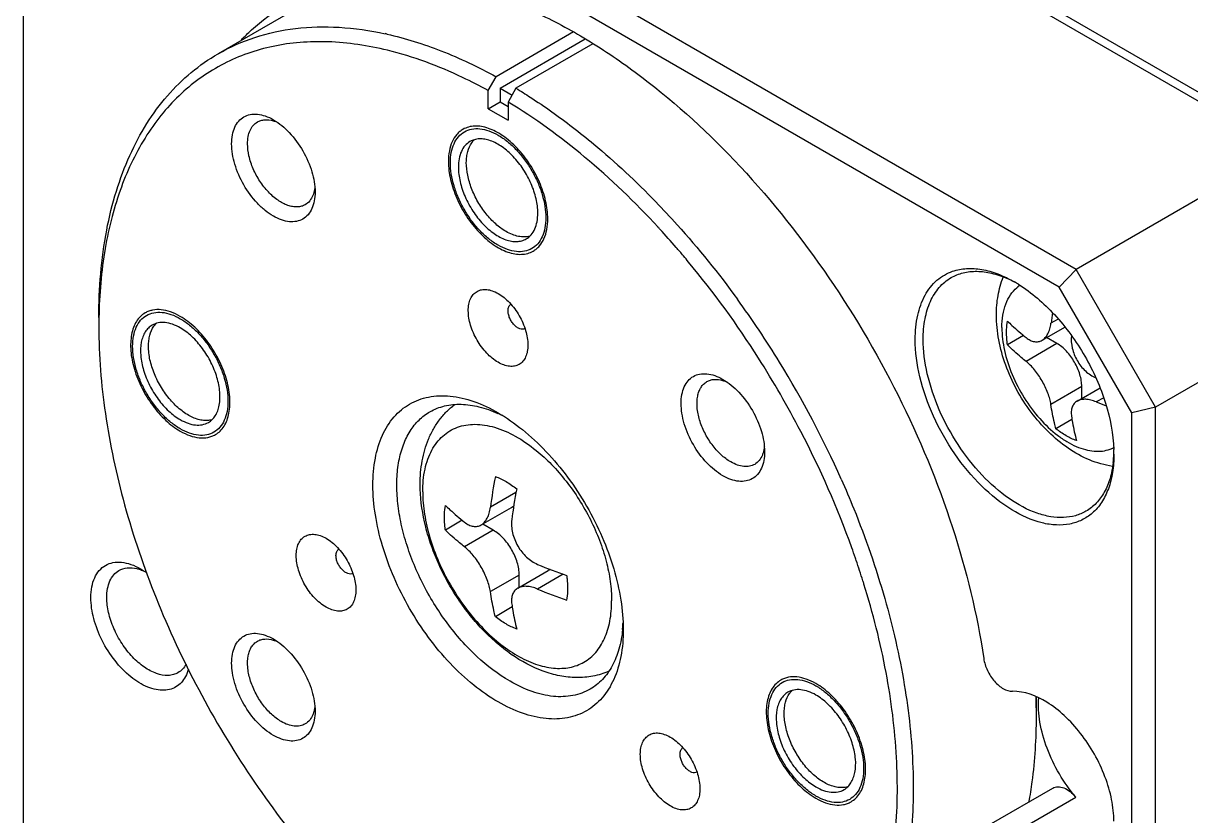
# Model space of a CAD drawing. Header units: millimetres. Extents: x 5 to 292, y 5 to 205.
# Drawn here: x 245.67 to 259.52, y 162.73 to 172.13 of the extents above; entities that cross this region are included whole.
import ezdxf

# ---------------------------------------------------------------- set-up
doc = ezdxf.new("R2010")
doc.units = ezdxf.units.MM
doc.header["$LTSCALE"] = 16.335
doc.layers.get('0').update_dxf_attribs({"linetype": 'CONTINUOUS'})
for name, color, linetype in [('02___PRT_ALL_AXES', 7, 'CONTINUOUS'), ('3_ALL_AXES', 7, 'CONTINUOUS'), ('7_ALL_FEATURES', 7, 'CONTINUOUS')]:
    doc.layers.add(name, color=color, linetype=linetype)

msp = doc.modelspace()

# ---------------------------------------------------------------- linework, layer by layer
at = {"color": 7, "linetype": 'Continuous'}
for p, q in [((260.611, 170.625), (249.062, 177.293)), ((260.705, 170.679), (249.156, 177.347)), ((258.16, 169.209), (246.61, 175.877)), ((257.96, 168.998), (246.527, 175.599)), ((245.667, 175.333), (245.667, 152.103)), ((249.396, 172.585), (247.978, 171.766)), ((252.197, 172.025), (251.277, 171.494)), ((251.324, 171.359), (252.333, 171.942)), ((252.426, 171.885), (251.513, 171.358)), ((251.183, 171.331), (251.277, 171.494)), ((251.324, 171.359), (251.324, 171.196)), ((251.324, 171.359), (251.466, 171.277)), ((251.513, 171.358), (251.419, 171.194)), ((251.183, 171.115), (251.183, 171.331)), ((251.183, 171.115), (251.324, 171.196)), ((251.324, 171.196), (251.419, 171.142)), ((251.183, 171.115), (251.419, 170.978)), ((251.419, 171.194), (251.419, 170.978)), ((260.611, 170.625), (258.16, 169.209)), ((258.16, 169.209), (257.96, 168.998)), ((259.102, 167.576), (258.16, 169.209)), ((258.82, 167.509), (257.96, 168.998)), ((261.554, 168.992), (259.102, 167.576)), ((259.102, 167.576), (258.82, 167.509)), ((258.82, 144.51), (258.82, 167.509)), ((259.102, 144.442), (259.102, 167.576)), ((257.128, 162.623), (257.882, 163.058)), ((257.403, 162.513), (258.157, 162.949))]:
    msp.add_line(p, q, dxfattribs=at)
for centre, radius, start, end in [((249.125, 168.176), 3.919, 77.3543, 77.6918), ((245.772, 162.847), 10.112, 42.5291, 42.747), ((245.62, 162.71), 10.317, 40.9405, 42.5229), ((245.464, 162.574), 10.524, 40.2271, 40.9418), ((245.375, 162.498), 10.641, 39.7081, 40.2275), ((244.877, 162.104), 11.276, 32.4729, 39.6331), ((256.814, 167.9), 1.312, 62.1029, 66.3645), ((256.633, 167.682), 1.591, 58.9783, 59.9967), ((256.608, 167.64), 1.64, 58.1008, 58.979), ((244.725, 162.007), 11.642, 31.6046, 36.0345), ((252.771, 168.529), 6.208, 178.9922, 180.0046), ((244.612, 161.932), 11.591, 27.5167, 32.4885), ((244.608, 161.93), 11.782, 23.9939, 31.6228), ((250.665, 166.103), 1.535, 64.8086, 65.6682), ((250.639, 166.048), 1.595, 62.6901, 64.8049), ((245.065, 162.152), 11.088, 19.8024, 27.5915), ((256.97, 167.017), 1.637, 1.0209, 1.9031), ((257.022, 167.018), 1.586, 0.003, 1.0217), ((257.263, 167.068), 1.344, 353.6755, 357.8308), ((245.603, 162.352), 10.514, 19.0577, 19.769), ((245.687, 162.381), 10.425, 18.9023, 19.057), ((245.845, 162.434), 10.258, 17.4754, 18.9068), ((245.975, 162.476), 10.122, 17.2492, 17.4739), ((251.178, 165.094), 1.607, 355.2075, 357.3133), ((251.258, 165.088), 1.527, 354.3295, 355.1916), ((250.967, 163.899), 6.721, 0.948, 2.0713), ((251.24, 164.011), 6.449, 0.0043, 1.1539), ((251.166, 163.902), 6.523, 0.0004, 0.9498)]:
    msp.add_arc(centre, radius, start, end, dxfattribs=at)
for points, knots in [([(249.441, 172.601), (249.612, 172.64), (249.974, 172.683), (250.536, 172.646), (251.123, 172.511), (251.726, 172.281), (252.336, 171.959), (253.166, 171.402), (254.159, 170.506), (255.206, 169.21), (256.078, 167.743), (256.722, 166.193), (256.985, 165.12), (257.063, 164.593)], [0, 0, 0, 0, 0.043753, 0.090198, 0.139991, 0.193482, 0.250745, 0.311629, 0.442673, 0.582615, 0.726019, 0.867, 1, 1, 1, 1]), ([(248.254, 171.932), (248.293, 171.972), (248.452, 172.127), (248.633, 172.26), (248.777, 172.342)], [0, 0, 0, 0, 0.253212, 1, 1, 1, 1]), ([(247.978, 171.766), (248.117, 171.846), (248.415, 171.978), (248.903, 172.083), (249.426, 172.095), (249.78, 172.043), (249.96, 172.004)], [0, 0, 0, 0, 0.234645, 0.475929, 0.729611, 1, 1, 1, 1]), ([(249.987, 171.808), (249.757, 171.864), (249.41, 171.917), (248.954, 171.907), (248.633, 171.862), (248.329, 171.777), (248.044, 171.655), (247.779, 171.495), (247.537, 171.299), (247.319, 171.068), (247.058, 170.709), (246.856, 170.29), (246.713, 169.831), (246.603, 169.316), (246.569, 168.913), (246.564, 168.639)], [0, 0, 0, 0, 0.128862, 0.18941, 0.247858, 0.304748, 0.360708, 0.416419, 0.472579, 0.529856, 0.588858, 0.713789, 0.780608, 0.850553, 1, 1, 1, 1]), ([(249.982, 171.999), (250.2, 171.95), (250.645, 171.81), (251.066, 171.61), (251.277, 171.494)], [0, 0, 0, 0, 0.480892, 1, 1, 1, 1]), ([(246.563, 168.638), (246.563, 168.984), (246.604, 169.493), (246.76, 170.132), (246.919, 170.557), (247.121, 170.938), (247.366, 171.271), (247.651, 171.551), (247.866, 171.701), (247.978, 171.766)], [0, 0, 0, 0, 0.289272, 0.422537, 0.548497, 0.667894, 0.781869, 0.891953, 1, 1, 1, 1]), ([(251.183, 171.331), (251.083, 171.385), (250.701, 171.581), (250.294, 171.733), (249.987, 171.808)], [0, 0, 0, 0, 0.263637, 1, 1, 1, 1]), ([(251.513, 171.358), (251.57, 171.323), (251.8, 171.179), (252.021, 171.022), (252.184, 170.897)], [0, 0, 0, 0, 0.244002, 1, 1, 1, 1]), ([(253.198, 169.711), (252.926, 170.006), (252.366, 170.544), (251.738, 171.001), (251.419, 171.194)], [0, 0, 0, 0, 0.518052, 1, 1, 1, 1]), ([(248.139, 170.698), (248.139, 170.734), (248.144, 170.801), (248.172, 170.894), (248.218, 170.969), (248.282, 171.023), (248.36, 171.051), (248.448, 171.053), (248.542, 171.031), (248.603, 171.002), (248.634, 170.984)], [0, 0, 0, 0, 0.144871, 0.274535, 0.391106, 0.499997, 0.608882, 0.725473, 0.8551, 1, 1, 1, 1]), ([(248.328, 170.698), (248.328, 170.727), (248.332, 170.782), (248.354, 170.857), (248.391, 170.917), (248.426, 170.947), (248.445, 170.958)], [0, 0, 0, 0, 0.289744, 0.549074, 0.782218, 1, 1, 1, 1]), ([(248.445, 170.958), (248.458, 170.965), (248.486, 170.977), (248.549, 170.988), (248.599, 170.981), (248.631, 170.972)], [0, 0, 0, 0, 0.23202, 0.472181, 1, 1, 1, 1]), ([(248.631, 170.972), (248.635, 170.971), (248.652, 170.966), (248.668, 170.959), (248.68, 170.954)], [0, 0, 0, 0, 0.24351, 1, 1, 1, 1]), ([(248.634, 170.984), (248.704, 170.943), (248.837, 170.832), (248.992, 170.619), (249.099, 170.379), (249.129, 170.208), (249.129, 170.127)], [0, 0, 0, 0, 0.237216, 0.499998, 0.762769, 1, 1, 1, 1]), ([(252.184, 170.897), (252.27, 170.831), (252.616, 170.554), (252.94, 170.25), (253.173, 170.009)], [0, 0, 0, 0, 0.243125, 1, 1, 1, 1]), ([(249.129, 170.127), (249.129, 170.091), (249.124, 170.024), (249.096, 169.931), (249.05, 169.856), (248.986, 169.802), (248.908, 169.774), (248.82, 169.771), (248.726, 169.794), (248.629, 169.84), (248.533, 169.907), (248.408, 170.025), (248.275, 170.206), (248.17, 170.446), (248.139, 170.617), (248.139, 170.698)], [0, 0, 0, 0, 0.06042, 0.114499, 0.163116, 0.20853, 0.253942, 0.302568, 0.35663, 0.417062, 0.483706, 0.555614, 0.708707, 0.861793, 1, 1, 1, 1]), ([(249.012, 169.976), (248.998, 169.968), (248.967, 169.955), (248.916, 169.948), (248.861, 169.952), (248.782, 169.973), (248.681, 170.028), (248.569, 170.128), (248.47, 170.254), (248.392, 170.398), (248.341, 170.548), (248.328, 170.65), (248.328, 170.698)], [0, 0, 0, 0, 0.04286, 0.08749, 0.135323, 0.187289, 0.304553, 0.438224, 0.58257, 0.729728, 0.87131, 1, 1, 1, 1]), ([(249.117, 170.132), (249.116, 170.128), (249.112, 170.112), (249.107, 170.097), (249.103, 170.087)], [0, 0, 0, 0, 0.256722, 1, 1, 1, 1]), ([(249.126, 170.182), (249.126, 170.178), (249.124, 170.161), (249.12, 170.144), (249.117, 170.132)], [0, 0, 0, 0, 0.256543, 1, 1, 1, 1]), ([(249.103, 170.087), (249.094, 170.063), (249.069, 170.02), (249.032, 169.988), (249.012, 169.976)], [0, 0, 0, 0, 0.519413, 1, 1, 1, 1]), ([(253.173, 170.009), (253.259, 169.921), (253.601, 169.553), (253.917, 169.162), (254.14, 168.856)], [0, 0, 0, 0, 0.245643, 1, 1, 1, 1]), ([(256.25, 168.379), (256.25, 168.475), (256.267, 168.656), (256.351, 168.9), (256.495, 169.088), (256.626, 169.164), (256.694, 169.187)], [0, 0, 0, 0, 0.292705, 0.55029, 0.780453, 1, 1, 1, 1]), ([(256.676, 169.112), (256.721, 169.137), (256.82, 169.177), (256.986, 169.193), (257.163, 169.168), (257.28, 169.128), (257.34, 169.102)], [0, 0, 0, 0, 0.224569, 0.46079, 0.717584, 1, 1, 1, 1]), ([(256.694, 169.187), (256.747, 169.205), (256.863, 169.227), (257.047, 169.214), (257.24, 169.158), (257.366, 169.096), (257.429, 169.06)], [0, 0, 0, 0, 0.218744, 0.454908, 0.714556, 1, 1, 1, 1]), ([(256.345, 168.379), (256.345, 168.46), (256.357, 168.615), (256.419, 168.826), (256.525, 168.998), (256.623, 169.081), (256.676, 169.112)], [0, 0, 0, 0, 0.289744, 0.549074, 0.782218, 1, 1, 1, 1]), ([(257.475, 169.032), (257.632, 168.934), (257.93, 168.674), (258.281, 168.191), (258.524, 167.645), (258.6, 167.258), (258.607, 167.072)], [0, 0, 0, 0, 0.238432, 0.499979, 0.761527, 1, 1, 1, 1]), ([(250.947, 168.719), (250.947, 168.745), (250.951, 168.793), (250.97, 168.859), (251.003, 168.913), (251.049, 168.951), (251.105, 168.972), (251.168, 168.973), (251.235, 168.957), (251.279, 168.936), (251.301, 168.924)], [0, 0, 0, 0, 0.14485, 0.274542, 0.391107, 0.5, 0.608888, 0.725479, 0.855101, 1, 1, 1, 1]), ([(251.301, 168.924), (251.351, 168.895), (251.446, 168.815), (251.557, 168.663), (251.633, 168.491), (251.654, 168.369), (251.654, 168.311)], [0, 0, 0, 0, 0.237221, 0.499999, 0.762762, 1, 1, 1, 1]), ([(251.654, 168.311), (251.654, 168.286), (251.65, 168.238), (251.631, 168.171), (251.598, 168.118), (251.552, 168.079), (251.496, 168.059), (251.433, 168.057), (251.366, 168.074), (251.27, 168.119), (251.156, 168.216), (251.045, 168.367), (250.969, 168.539), (250.947, 168.661), (250.947, 168.719)], [0, 0, 0, 0, 0.060433, 0.114542, 0.163173, 0.208604, 0.254034, 0.302676, 0.356755, 0.417208, 0.555458, 0.708603, 0.861739, 1, 1, 1, 1]), ([(251.419, 168.719), (251.419, 168.728), (251.42, 168.744), (251.426, 168.766), (251.437, 168.784), (251.447, 168.792), (251.453, 168.795)], [0, 0, 0, 0, 0.289206, 0.548975, 0.782312, 1, 1, 1, 1]), ([(251.619, 168.507), (251.611, 168.502), (251.59, 168.497), (251.556, 168.504), (251.522, 168.523), (251.489, 168.552), (251.46, 168.589), (251.437, 168.631), (251.423, 168.675), (251.419, 168.705), (251.419, 168.719)], [0, 0, 0, 0, 0.086995, 0.186643, 0.304181, 0.43804, 0.582495, 0.729662, 0.871326, 1, 1, 1, 1]), ([(246.563, 168.529), (246.563, 168.185), (246.621, 167.472), (246.853, 166.393), (247.227, 165.294), (247.731, 164.212), (248.349, 163.181), (249.061, 162.232), (249.845, 161.397), (250.418, 160.918), (250.711, 160.706)], [0, 0, 0, 0, 0.112787, 0.233962, 0.361464, 0.492754, 0.625035, 0.755442, 0.881232, 1, 1, 1, 1]), ([(258.35, 166.318), (258.313, 166.286), (258.229, 166.23), (258.082, 166.182), (257.921, 166.172), (257.681, 166.209), (257.368, 166.354), (257.018, 166.638), (256.705, 167.016), (256.457, 167.455), (256.294, 167.915), (256.25, 168.23), (256.25, 168.379)], [0, 0, 0, 0, 0.043314, 0.087181, 0.133489, 0.183645, 0.297766, 0.430191, 0.575345, 0.724749, 0.869061, 1, 1, 1, 1]), ([(258.276, 166.34), (258.237, 166.318), (258.15, 166.282), (258.006, 166.261), (257.852, 166.272), (257.628, 166.331), (257.342, 166.488), (257.025, 166.768), (256.746, 167.126), (256.526, 167.533), (256.383, 167.955), (256.345, 168.243), (256.345, 168.379)], [0, 0, 0, 0, 0.04286, 0.08749, 0.135323, 0.187289, 0.304553, 0.438224, 0.58257, 0.729728, 0.87131, 1, 1, 1, 1]), ([(253.967, 166.762), (253.897, 166.802), (253.764, 166.914), (253.609, 167.126), (253.518, 167.331), (253.48, 167.499), (253.469, 167.615), (253.478, 167.722), (253.505, 167.815), (253.551, 167.89), (253.615, 167.944), (253.693, 167.972), (253.782, 167.974), (253.876, 167.952), (253.937, 167.923), (253.967, 167.905)], [0, 0, 0, 0, 0.138207, 0.291292, 0.444385, 0.516294, 0.582938, 0.64337, 0.697433, 0.746059, 0.791471, 0.836885, 0.885502, 0.93958, 1, 1, 1, 1]), ([(254.062, 166.925), (254.02, 166.949), (253.938, 167.012), (253.834, 167.13), (253.748, 167.27), (253.688, 167.419), (253.658, 167.566), (253.661, 167.681), (253.682, 167.761), (253.706, 167.81), (253.738, 167.85), (253.764, 167.87), (253.778, 167.878)], [0, 0, 0, 0, 0.128689, 0.270271, 0.417429, 0.561776, 0.695447, 0.812711, 0.864677, 0.91251, 0.95714, 1, 1, 1, 1]), ([(253.778, 167.878), (253.791, 167.886), (253.819, 167.898), (253.882, 167.909), (253.932, 167.902), (253.965, 167.893)], [0, 0, 0, 0, 0.232031, 0.472194, 1, 1, 1, 1]), ([(253.965, 167.893), (253.969, 167.891), (253.985, 167.886), (254.001, 167.88), (254.013, 167.875)], [0, 0, 0, 0, 0.243493, 1, 1, 1, 1]), ([(253.967, 167.905), (254.038, 167.864), (254.171, 167.752), (254.326, 167.54), (254.432, 167.3), (254.462, 167.129), (254.462, 167.048)], [0, 0, 0, 0, 0.237231, 0.500001, 0.762783, 1, 1, 1, 1]), ([(251.301, 164.079), (251.199, 164.138), (250.998, 164.278), (250.722, 164.537), (250.467, 164.842), (250.244, 165.184), (250.06, 165.548), (249.923, 165.921), (249.837, 166.289), (249.806, 166.64), (249.832, 166.96), (249.914, 167.238), (250.031, 167.429), (250.15, 167.546), (250.249, 167.615), (250.358, 167.666), (250.519, 167.711), (250.744, 167.717), (251.025, 167.649), (251.209, 167.562), (251.301, 167.508)], [0, 0, 0, 0, 0.066567, 0.138388, 0.21399, 0.291559, 0.369128, 0.444729, 0.516553, 0.583118, 0.643479, 0.697476, 0.746044, 0.769014, 0.79156, 0.814105, 0.837076, 0.885643, 0.939639, 1, 1, 1, 1]), ([(250.492, 167.521), (250.546, 167.552), (250.667, 167.599), (250.868, 167.618), (251.083, 167.585), (251.225, 167.534), (251.297, 167.501)], [0, 0, 0, 0, 0.223827, 0.459693, 0.716695, 1, 1, 1, 1]), ([(251.442, 164.324), (251.301, 164.405), (251.028, 164.615), (250.679, 165.013), (250.391, 165.481), (250.22, 165.904), (250.135, 166.246), (250.101, 166.49), (250.095, 166.721), (250.118, 166.934), (250.17, 167.125), (250.25, 167.291), (250.356, 167.426), (250.445, 167.494), (250.492, 167.521)], [0, 0, 0, 0, 0.128627, 0.270153, 0.417243, 0.561526, 0.630177, 0.695317, 0.756312, 0.812794, 0.864736, 0.912549, 0.957159, 1, 1, 1, 1]), ([(251.301, 167.508), (251.402, 167.45), (251.603, 167.309), (251.879, 167.05), (252.134, 166.745), (252.357, 166.404), (252.541, 166.04), (252.678, 165.666), (252.764, 165.298), (252.786, 165.054), (252.786, 164.936)], [0, 0, 0, 0, 0.114156, 0.237324, 0.366976, 0.499999, 0.633024, 0.762674, 0.885845, 1, 1, 1, 1]), ([(254.462, 167.048), (254.462, 167.012), (254.457, 166.945), (254.43, 166.852), (254.384, 166.777), (254.32, 166.723), (254.241, 166.695), (254.153, 166.692), (254.059, 166.715), (253.998, 166.744), (253.967, 166.762)], [0, 0, 0, 0, 0.1449, 0.274528, 0.391119, 0.500005, 0.608895, 0.725466, 0.85513, 1, 1, 1, 1]), ([(254.451, 167.052), (254.45, 167.048), (254.446, 167.033), (254.441, 167.018), (254.436, 167.007)], [0, 0, 0, 0, 0.256636, 1, 1, 1, 1]), ([(254.46, 167.103), (254.459, 167.099), (254.457, 167.082), (254.454, 167.065), (254.451, 167.052)], [0, 0, 0, 0, 0.256652, 1, 1, 1, 1]), ([(254.345, 166.897), (254.326, 166.886), (254.283, 166.871), (254.212, 166.869), (254.136, 166.887), (254.087, 166.911), (254.062, 166.925)], [0, 0, 0, 0, 0.217783, 0.450927, 0.710256, 1, 1, 1, 1]), ([(254.436, 167.007), (254.427, 166.984), (254.403, 166.941), (254.365, 166.909), (254.345, 166.897)], [0, 0, 0, 0, 0.519458, 1, 1, 1, 1]), ([(258.599, 166.92), (258.592, 166.856), (258.569, 166.734), (258.502, 166.568), (258.405, 166.433), (258.321, 166.366), (258.276, 166.34)], [0, 0, 0, 0, 0.282582, 0.539311, 0.775462, 1, 1, 1, 1]), ([(258.607, 167.018), (258.607, 166.945), (258.598, 166.806), (258.55, 166.611), (258.469, 166.445), (258.393, 166.355), (258.35, 166.318)], [0, 0, 0, 0, 0.285372, 0.545122, 0.781248, 1, 1, 1, 1]), ([(255.372, 166.721), (255.424, 166.605), (255.62, 166.143), (255.785, 165.667), (255.888, 165.307)], [0, 0, 0, 0, 0.254007, 1, 1, 1, 1]), ([(248.906, 165.815), (248.906, 165.841), (248.91, 165.889), (248.929, 165.955), (248.962, 166.009), (249.008, 166.047), (249.064, 166.068), (249.127, 166.069), (249.194, 166.053), (249.238, 166.032), (249.259, 166.02)], [0, 0, 0, 0, 0.14485, 0.274542, 0.391107, 0.5, 0.608888, 0.725479, 0.855101, 1, 1, 1, 1]), ([(249.259, 166.02), (249.31, 165.991), (249.405, 165.911), (249.516, 165.759), (249.591, 165.587), (249.613, 165.465), (249.613, 165.407)], [0, 0, 0, 0, 0.237221, 0.499999, 0.762762, 1, 1, 1, 1]), ([(249.613, 165.407), (249.613, 165.382), (249.609, 165.334), (249.59, 165.267), (249.557, 165.214), (249.511, 165.175), (249.455, 165.155), (249.392, 165.153), (249.325, 165.17), (249.229, 165.215), (249.114, 165.312), (249.003, 165.463), (248.928, 165.635), (248.906, 165.757), (248.906, 165.815)], [0, 0, 0, 0, 0.060433, 0.114542, 0.163173, 0.208604, 0.254034, 0.302676, 0.356755, 0.417208, 0.555458, 0.708603, 0.861739, 1, 1, 1, 1]), ([(249.377, 165.815), (249.377, 165.824), (249.379, 165.84), (249.385, 165.862), (249.396, 165.88), (249.406, 165.888), (249.411, 165.891)], [0, 0, 0, 0, 0.289206, 0.548975, 0.782312, 1, 1, 1, 1]), ([(249.578, 165.603), (249.57, 165.598), (249.549, 165.593), (249.515, 165.6), (249.481, 165.619), (249.448, 165.648), (249.419, 165.685), (249.396, 165.727), (249.381, 165.771), (249.377, 165.801), (249.377, 165.815)], [0, 0, 0, 0, 0.086995, 0.186643, 0.304181, 0.43804, 0.582495, 0.729662, 0.871326, 1, 1, 1, 1]), ([(246.469, 165.317), (246.469, 165.36), (246.475, 165.44), (246.508, 165.55), (246.563, 165.64), (246.639, 165.704), (246.732, 165.738), (246.837, 165.74), (246.949, 165.713), (247.021, 165.679), (247.058, 165.658)], [0, 0, 0, 0, 0.14485, 0.274542, 0.391107, 0.499999, 0.608888, 0.725479, 0.855101, 1, 1, 1, 1]), ([(246.802, 165.638), (246.832, 165.655), (246.903, 165.677), (246.976, 165.669), (247.013, 165.66)], [0, 0, 0, 0, 0.474157, 1, 1, 1, 1]), ([(247.013, 165.66), (247.019, 165.659), (247.042, 165.653), (247.065, 165.645), (247.082, 165.638)], [0, 0, 0, 0, 0.242469, 1, 1, 1, 1]), ([(247.058, 165.658), (247.064, 165.654), (247.088, 165.64), (247.111, 165.624), (247.128, 165.612)], [0, 0, 0, 0, 0.244746, 1, 1, 1, 1]), ([(246.657, 165.317), (246.657, 165.353), (246.663, 165.42), (246.69, 165.513), (246.736, 165.588), (246.779, 165.624), (246.802, 165.638)], [0, 0, 0, 0, 0.289636, 0.549098, 0.782226, 1, 1, 1, 1]), ([(255.852, 161.648), (255.932, 161.921), (256.038, 162.512), (256.049, 163.449), (255.921, 164.455), (255.749, 165.133), (255.642, 165.477)], [0, 0, 0, 0, 0.219399, 0.460513, 0.721829, 1, 1, 1, 1]), ([(247.602, 164.402), (247.59, 164.375), (247.56, 164.325), (247.498, 164.265), (247.421, 164.227), (247.334, 164.213), (247.239, 164.222), (247.101, 164.265), (246.928, 164.376), (246.745, 164.567), (246.595, 164.802), (246.496, 165.057), (246.469, 165.233), (246.469, 165.317)], [0, 0, 0, 0, 0.048339, 0.0936, 0.138121, 0.184446, 0.234662, 0.290019, 0.41683, 0.561631, 0.714803, 0.864555, 1, 1, 1, 1]), ([(247.502, 164.425), (247.485, 164.415), (247.447, 164.4), (247.36, 164.387), (247.238, 164.411), (247.094, 164.49), (246.955, 164.612), (246.833, 164.769), (246.737, 164.947), (246.674, 165.132), (246.657, 165.257), (246.657, 165.317)], [0, 0, 0, 0, 0.042879, 0.087528, 0.186935, 0.304251, 0.437979, 0.582388, 0.72961, 0.871261, 1, 1, 1, 1]), ([(255.888, 165.307), (255.984, 164.97), (256.137, 164.306), (256.243, 163.325), (256.216, 162.412), (256.104, 161.838), (256.023, 161.573)], [0, 0, 0, 0, 0.278083, 0.539106, 0.780142, 1, 1, 1, 1]), ([(248.634, 163.682), (248.564, 163.723), (248.431, 163.835), (248.276, 164.047), (248.185, 164.252), (248.146, 164.419), (248.136, 164.536), (248.144, 164.643), (248.172, 164.735), (248.218, 164.811), (248.282, 164.864), (248.36, 164.893), (248.448, 164.895), (248.542, 164.872), (248.603, 164.843), (248.634, 164.826)], [0, 0, 0, 0, 0.138207, 0.291292, 0.444385, 0.516294, 0.582938, 0.64337, 0.697433, 0.746059, 0.791471, 0.836885, 0.885502, 0.93958, 1, 1, 1, 1]), ([(248.445, 164.799), (248.458, 164.807), (248.486, 164.819), (248.549, 164.83), (248.599, 164.823), (248.631, 164.813)], [0, 0, 0, 0, 0.232031, 0.472194, 1, 1, 1, 1]), ([(248.634, 164.826), (248.704, 164.785), (248.837, 164.673), (248.992, 164.461), (249.099, 164.221), (249.129, 164.049), (249.129, 163.968)], [0, 0, 0, 0, 0.237231, 0.500001, 0.762783, 1, 1, 1, 1]), ([(252.786, 164.936), (252.786, 164.83), (252.769, 164.628), (252.688, 164.35), (252.57, 164.158), (252.451, 164.041), (252.352, 163.972), (252.243, 163.921), (252.083, 163.876), (251.858, 163.87), (251.576, 163.939), (251.393, 164.026), (251.301, 164.079)], [0, 0, 0, 0, 0.14479, 0.274317, 0.390819, 0.44592, 0.500002, 0.554083, 0.609184, 0.725686, 0.855208, 1, 1, 1, 1]), ([(252.778, 164.937), (252.77, 164.858), (252.743, 164.71), (252.664, 164.507), (252.548, 164.342), (252.446, 164.261), (252.392, 164.23)], [0, 0, 0, 0, 0.283243, 0.540288, 0.776161, 1, 1, 1, 1]), ([(248.728, 163.846), (248.686, 163.87), (248.605, 163.933), (248.501, 164.051), (248.415, 164.191), (248.355, 164.34), (248.325, 164.486), (248.327, 164.602), (248.349, 164.681), (248.373, 164.731), (248.405, 164.771), (248.431, 164.791), (248.445, 164.799)], [0, 0, 0, 0, 0.128689, 0.270271, 0.417429, 0.561776, 0.695447, 0.812711, 0.864677, 0.91251, 0.95714, 1, 1, 1, 1]), ([(248.631, 164.813), (248.635, 164.812), (248.652, 164.807), (248.668, 164.801), (248.68, 164.796)], [0, 0, 0, 0, 0.243493, 1, 1, 1, 1]), ([(257.063, 164.593), (257.07, 164.545), (257.102, 164.448), (257.171, 164.342), (257.24, 164.273), (257.308, 164.225), (257.367, 164.204), (257.403, 164.205)], [0, 0, 0, 0, 0.267816, 0.547037, 0.678969, 0.799931, 1, 1, 1, 1]), ([(247.598, 164.525), (247.586, 164.504), (247.559, 164.466), (247.522, 164.437), (247.502, 164.425)], [0, 0, 0, 0, 0.512642, 1, 1, 1, 1]), ([(247.626, 164.467), (247.624, 164.461), (247.618, 164.439), (247.609, 164.418), (247.602, 164.402)], [0, 0, 0, 0, 0.256692, 1, 1, 1, 1]), ([(252.392, 164.23), (252.361, 164.212), (252.295, 164.181), (252.15, 164.141), (251.946, 164.135), (251.691, 164.197), (251.526, 164.276), (251.442, 164.324)], [0, 0, 0, 0, 0.108162, 0.218364, 0.45137, 0.710415, 1, 1, 1, 1]), ([(258.607, 162.664), (258.607, 162.75), (258.587, 162.93), (258.507, 163.199), (258.382, 163.463), (258.22, 163.708), (258.029, 163.917), (257.775, 164.117), (257.546, 164.208), (257.403, 164.205)], [0, 0, 0, 0, 0.122519, 0.256491, 0.396865, 0.537647, 0.672805, 0.797093, 1, 1, 1, 1]), ([(249.126, 164.024), (249.126, 164.02), (249.124, 164.003), (249.12, 163.986), (249.117, 163.973)], [0, 0, 0, 0, 0.256652, 1, 1, 1, 1]), ([(258.157, 162.949), (258.084, 163.035), (257.953, 163.22), (257.808, 163.521), (257.722, 163.827), (257.708, 164.032), (257.715, 164.127)], [0, 0, 0, 0, 0.263015, 0.52671, 0.776421, 1, 1, 1, 1]), ([(249.129, 163.968), (249.129, 163.933), (249.124, 163.865), (249.096, 163.773), (249.05, 163.697), (248.986, 163.644), (248.908, 163.615), (248.82, 163.613), (248.726, 163.636), (248.665, 163.665), (248.634, 163.682)], [0, 0, 0, 0, 0.1449, 0.274528, 0.391119, 0.500005, 0.608895, 0.725466, 0.85513, 1, 1, 1, 1]), ([(249.103, 163.928), (249.094, 163.905), (249.069, 163.862), (249.032, 163.829), (249.012, 163.818)], [0, 0, 0, 0, 0.519458, 1, 1, 1, 1]), ([(249.117, 163.973), (249.116, 163.969), (249.112, 163.954), (249.107, 163.939), (249.103, 163.928)], [0, 0, 0, 0, 0.256636, 1, 1, 1, 1]), ([(257.6, 162.891), (257.615, 162.971), (257.668, 163.306), (257.688, 163.645), (257.688, 163.902)], [0, 0, 0, 0, 0.240393, 1, 1, 1, 1]), ([(249.012, 163.818), (248.993, 163.807), (248.95, 163.791), (248.879, 163.79), (248.803, 163.808), (248.753, 163.831), (248.728, 163.846)], [0, 0, 0, 0, 0.217783, 0.450927, 0.710256, 1, 1, 1, 1]), ([(252.988, 163.458), (252.988, 163.484), (252.992, 163.532), (253.012, 163.598), (253.045, 163.652), (253.09, 163.69), (253.146, 163.711), (253.209, 163.712), (253.276, 163.696), (253.32, 163.675), (253.342, 163.663)], [0, 0, 0, 0, 0.14485, 0.274542, 0.391107, 0.5, 0.608888, 0.725479, 0.855101, 1, 1, 1, 1]), ([(253.342, 163.663), (253.392, 163.634), (253.487, 163.554), (253.598, 163.402), (253.674, 163.23), (253.695, 163.108), (253.695, 163.05)], [0, 0, 0, 0, 0.237221, 0.499999, 0.762762, 1, 1, 1, 1]), ([(253.695, 163.05), (253.695, 163.025), (253.692, 162.977), (253.672, 162.91), (253.639, 162.857), (253.594, 162.818), (253.538, 162.798), (253.475, 162.796), (253.408, 162.813), (253.311, 162.858), (253.197, 162.955), (253.086, 163.106), (253.01, 163.278), (252.988, 163.4), (252.988, 163.458)], [0, 0, 0, 0, 0.060433, 0.114542, 0.163173, 0.208604, 0.254034, 0.302676, 0.356755, 0.417208, 0.555458, 0.708603, 0.861739, 1, 1, 1, 1]), ([(253.46, 163.458), (253.46, 163.467), (253.461, 163.483), (253.467, 163.505), (253.478, 163.523), (253.488, 163.531), (253.494, 163.534)], [0, 0, 0, 0, 0.289206, 0.548975, 0.782312, 1, 1, 1, 1]), ([(253.661, 163.246), (253.652, 163.241), (253.631, 163.236), (253.598, 163.243), (253.563, 163.262), (253.53, 163.291), (253.501, 163.328), (253.479, 163.37), (253.464, 163.414), (253.46, 163.444), (253.46, 163.458)], [0, 0, 0, 0, 0.086995, 0.186643, 0.304181, 0.43804, 0.582495, 0.729662, 0.871326, 1, 1, 1, 1]), ([(257.882, 163.058), (257.9, 163.069), (257.946, 163.079), (258.019, 163.061), (258.092, 163.017), (258.136, 162.973), (258.157, 162.949)], [0, 0, 0, 0, 0.195382, 0.422358, 0.692632, 1, 1, 1, 1])]:
    msp.add_open_spline(points, degree=3, knots=knots, dxfattribs=at)
at = {"layer": '02___PRT_ALL_AXES', "color": 7, "linetype": 'Continuous'}
for points, knots in [([(250.967, 170.726), (250.945, 170.713), (250.904, 170.678), (250.86, 170.607), (250.834, 170.519), (250.829, 170.454), (250.829, 170.42)], [0, 0, 0, 0, 0.217782, 0.450925, 0.710255, 1, 1, 1, 1]), ([(251.772, 169.876), (251.772, 169.933), (251.756, 170.053), (251.697, 170.229), (251.605, 170.398), (251.488, 170.547), (251.357, 170.664), (251.237, 170.729), (251.144, 170.754), (251.08, 170.759), (251.02, 170.75), (250.984, 170.735), (250.967, 170.726)], [0, 0, 0, 0, 0.12869, 0.270272, 0.41743, 0.561777, 0.695447, 0.812711, 0.864677, 0.91251, 0.95714, 1, 1, 1, 1]), ([(250.829, 170.42), (250.829, 170.364), (250.845, 170.244), (250.905, 170.068), (250.996, 169.898), (251.113, 169.749), (251.245, 169.632), (251.364, 169.567), (251.457, 169.542), (251.522, 169.538), (251.581, 169.546), (251.618, 169.561), (251.634, 169.571)], [0, 0, 0, 0, 0.12869, 0.270272, 0.41743, 0.561777, 0.695447, 0.812711, 0.864677, 0.91251, 0.95714, 1, 1, 1, 1]), ([(251.634, 169.571), (251.656, 169.584), (251.697, 169.618), (251.741, 169.69), (251.767, 169.778), (251.772, 169.842), (251.772, 169.876)], [0, 0, 0, 0, 0.217782, 0.450925, 0.710255, 1, 1, 1, 1]), ([(247.529, 168.515), (247.5, 168.532), (247.442, 168.56), (247.353, 168.581), (247.269, 168.579), (247.218, 168.561), (247.196, 168.548)], [0, 0, 0, 0, 0.289744, 0.549074, 0.782217, 1, 1, 1, 1]), ([(247.196, 168.548), (247.18, 168.539), (247.149, 168.515), (247.111, 168.468), (247.083, 168.41), (247.058, 168.316), (247.055, 168.18), (247.09, 168.008), (247.161, 167.832), (247.262, 167.668), (247.384, 167.529), (247.48, 167.455), (247.529, 167.427)], [0, 0, 0, 0, 0.04286, 0.08749, 0.135323, 0.187289, 0.304553, 0.438224, 0.582571, 0.729729, 0.871311, 1, 1, 1, 1]), ([(247.863, 167.394), (247.879, 167.403), (247.91, 167.427), (247.948, 167.474), (247.976, 167.532), (248.001, 167.626), (248.004, 167.761), (247.969, 167.934), (247.898, 168.109), (247.797, 168.274), (247.675, 168.413), (247.579, 168.487), (247.529, 168.515)], [0, 0, 0, 0, 0.04286, 0.08749, 0.135323, 0.187289, 0.304553, 0.438224, 0.582571, 0.729729, 0.871311, 1, 1, 1, 1]), ([(247.529, 167.427), (247.559, 167.41), (247.617, 167.382), (247.706, 167.36), (247.79, 167.363), (247.841, 167.381), (247.863, 167.394)], [0, 0, 0, 0, 0.289744, 0.549074, 0.782217, 1, 1, 1, 1]), ([(254.739, 164.194), (254.722, 164.184), (254.691, 164.16), (254.654, 164.113), (254.625, 164.055), (254.6, 163.962), (254.597, 163.826), (254.632, 163.653), (254.703, 163.478), (254.804, 163.314), (254.927, 163.174), (255.023, 163.101), (255.072, 163.072)], [0, 0, 0, 0, 0.04286, 0.08749, 0.135323, 0.187289, 0.304553, 0.438224, 0.582571, 0.729729, 0.871311, 1, 1, 1, 1]), ([(255.072, 164.161), (255.043, 164.178), (254.984, 164.205), (254.895, 164.227), (254.811, 164.225), (254.761, 164.206), (254.739, 164.194)], [0, 0, 0, 0, 0.289744, 0.549074, 0.782217, 1, 1, 1, 1]), ([(255.405, 163.039), (255.422, 163.048), (255.453, 163.072), (255.49, 163.12), (255.518, 163.178), (255.544, 163.271), (255.547, 163.407), (255.511, 163.579), (255.441, 163.755), (255.34, 163.919), (255.217, 164.058), (255.121, 164.132), (255.072, 164.161)], [0, 0, 0, 0, 0.04286, 0.08749, 0.135323, 0.187289, 0.304553, 0.438224, 0.582571, 0.729729, 0.871311, 1, 1, 1, 1]), ([(255.072, 163.072), (255.101, 163.055), (255.159, 163.027), (255.249, 163.006), (255.333, 163.008), (255.383, 163.026), (255.405, 163.039)], [0, 0, 0, 0, 0.289744, 0.549074, 0.782217, 1, 1, 1, 1])]:
    msp.add_open_spline(points, degree=3, knots=knots, dxfattribs=at)
at = {"layer": '3_ALL_AXES', "color": 7, "linetype": 'Continuous'}
for centre, radius, start, end in [((257.699, 168.7), 0.379, 127.2074, 129.6837), ((257.695, 168.704), 0.374, 122.6763, 127.2097), ((258.432, 167.429), 0.376, 290.306, 297.3056)]:
    msp.add_arc(centre, radius, start, end, dxfattribs=at)
for points, knots in [([(257.213, 168.668), (257.213, 168.745), (257.226, 168.899), (257.267, 169.048), (257.295, 169.118)], [0, 0, 0, 0, 0.504428, 1, 1, 1, 1]), ([(257.278, 168.519), (257.278, 168.569), (257.285, 168.664), (257.318, 168.796), (257.374, 168.908), (257.427, 168.967), (257.457, 168.992)], [0, 0, 0, 0, 0.286034, 0.545729, 0.78151, 1, 1, 1, 1]), ([(258.591, 166.873), (258.498, 166.887), (258.311, 166.94), (258.055, 167.084), (257.822, 167.278), (257.617, 167.514), (257.447, 167.781), (257.317, 168.069), (257.234, 168.367), (257.213, 168.569), (257.213, 168.668)], [0, 0, 0, 0, 0.116641, 0.236324, 0.360597, 0.489225, 0.62019, 0.750561, 0.877611, 1, 1, 1, 1]), ([(257.278, 168.519), (257.278, 168.428), (257.302, 168.237), (257.394, 167.956), (257.536, 167.683), (257.717, 167.438), (257.895, 167.269), (258.046, 167.166), (258.156, 167.108), (258.265, 167.069), (258.371, 167.05), (258.47, 167.051), (258.533, 167.066), (258.562, 167.076)], [0, 0, 0, 0, 0.126594, 0.265634, 0.410579, 0.55386, 0.688187, 0.750209, 0.808087, 0.861639, 0.911018, 0.956796, 1, 1, 1, 1]), ([(250.376, 166.66), (250.376, 166.753), (250.39, 166.936), (250.453, 167.156), (250.53, 167.316), (250.602, 167.425), (250.687, 167.524), (250.753, 167.581), (250.787, 167.607)], [0, 0, 0, 0, 0.261438, 0.51227, 0.635272, 0.757299, 0.878776, 1, 1, 1, 1]), ([(250.406, 166.572), (250.406, 166.662), (250.418, 166.793), (250.464, 166.957), (250.511, 167.063), (250.57, 167.156), (250.642, 167.234), (250.725, 167.295), (250.818, 167.34), (250.919, 167.366), (251.028, 167.375), (251.143, 167.365), (251.307, 167.328), (251.518, 167.234), (251.674, 167.126), (251.751, 167.063)], [0, 0, 0, 0, 0.139246, 0.202688, 0.262273, 0.318563, 0.372403, 0.424885, 0.477252, 0.530759, 0.586535, 0.645473, 0.708192, 0.845902, 1, 1, 1, 1]), ([(251.751, 167.063), (251.816, 167.011), (251.941, 166.895), (252.112, 166.698), (252.266, 166.479), (252.399, 166.244), (252.507, 166.001), (252.586, 165.754), (252.636, 165.513), (252.648, 165.354), (252.648, 165.277)], [0, 0, 0, 0, 0.121367, 0.248568, 0.379322, 0.511131, 0.641433, 0.767758, 0.887878, 1, 1, 1, 1]), ([(252.614, 164.442), (252.554, 164.416), (252.427, 164.378), (252.229, 164.362), (252.029, 164.383), (251.762, 164.459), (251.507, 164.598), (251.274, 164.782), (251.105, 164.944), (250.948, 165.126), (250.806, 165.325), (250.68, 165.536), (250.574, 165.757), (250.488, 165.983), (250.405, 166.281), (250.376, 166.51), (250.376, 166.66)], [0, 0, 0, 0, 0.054568, 0.109416, 0.164963, 0.221779, 0.340988, 0.404118, 0.469393, 0.536414, 0.604602, 0.673264, 0.741663, 0.809089, 0.874915, 1, 1, 1, 1]), ([(250.406, 166.572), (250.406, 166.483), (250.422, 166.298), (250.487, 166.02), (250.591, 165.739), (250.729, 165.464), (250.898, 165.206), (251.09, 164.976), (251.299, 164.78), (251.516, 164.628), (251.703, 164.539), (251.85, 164.496), (251.954, 164.479), (252.054, 164.475), (252.149, 164.486), (252.239, 164.51), (252.321, 164.549), (252.396, 164.601), (252.462, 164.666), (252.518, 164.743), (252.565, 164.832), (252.602, 164.93), (252.639, 165.079), (252.648, 165.197), (252.648, 165.277)], [0, 0, 0, 0, 0.066538, 0.138327, 0.213896, 0.29143, 0.368964, 0.444532, 0.516323, 0.582859, 0.643192, 0.670987, 0.697259, 0.722161, 0.745933, 0.768893, 0.791429, 0.813964, 0.836925, 0.860697, 0.8856, 0.91187, 0.939664, 1, 1, 1, 1])]:
    msp.add_open_spline(points, degree=3, knots=knots, dxfattribs=at)
at = {"layer": '7_ALL_FEATURES', "color": 7, "linetype": 'Continuous'}
for p, q in [((257.948, 168.62), (257.86, 168.57)), ((257.755, 168.368), (258.026, 168.525)), ((257.536, 168.424), (257.345, 168.314)), ((257.932, 168.329), (257.566, 168.118)), ((257.932, 168.329), (257.809, 168.4)), ((258.226, 167.819), (257.86, 167.608)), ((258.172, 167.647), (258.443, 167.803)), ((258.226, 167.678), (258.226, 167.819)), ((258.487, 167.687), (258.399, 167.637)), ((258.11, 167.429), (257.919, 167.319)), ((251.513, 166.563), (251.209, 166.388)), ((251.1, 166.178), (251.461, 166.387)), ((250.876, 166.233), (250.675, 166.117)), ((251.244, 166.115), (250.903, 165.918)), ((251.244, 166.115), (251.118, 166.188)), ((251.551, 165.584), (251.209, 165.387)), ((251.534, 165.428), (251.894, 165.636)), ((251.551, 165.438), (251.551, 165.584)), ((252.074, 165.593), (251.77, 165.417)), ((251.468, 165.206), (251.268, 165.09))]:
    msp.add_line(p, q, dxfattribs=at)
for centre, radius, start, end in [((251.202, 170.559), 0.263, 142.5826, 144.5191), ((262.376, 168.005), 4.55, 171.2702, 172.865), ((247.431, 168.382), 0.263, 142.5851, 144.519), ((260.18, 171.862), 4.585, 247.1412, 248.724), ((256.156, 165.782), 4.983, 168.7702, 173.0124), ((256.506, 165.619), 5.081, 168.8111, 172.9715), ((251.388, 166.514), 0.147, 300.0496, 312.141), ((253.718, 170.297), 4.983, 246.9878, 251.23), ((251.968, 165.509), 0.147, 107.8618, 119.95), ((253.753, 170.096), 5.081, 247.0287, 251.1891), ((254.973, 164.027), 0.263, 142.5851, 144.519)]:
    msp.add_arc(centre, radius, start, end, dxfattribs=at)
for points, knots in [([(250.884, 170.87), (250.87, 170.862), (250.844, 170.844), (250.797, 170.797), (250.75, 170.721), (250.718, 170.611), (250.711, 170.531), (250.711, 170.489)], [0, 0, 0, 0, 0.108163, 0.218364, 0.451369, 0.710411, 1, 1, 1, 1]), ([(251.301, 169.495), (251.262, 169.517), (251.185, 169.571), (251.08, 169.67), (250.983, 169.786), (250.898, 169.916), (250.828, 170.055), (250.776, 170.197), (250.743, 170.337), (250.731, 170.471), (250.741, 170.593), (250.772, 170.698), (250.825, 170.784), (250.898, 170.846), (250.988, 170.878), (251.088, 170.881), (251.196, 170.855), (251.266, 170.822), (251.301, 170.802)], [0, 0, 0, 0, 0.066588, 0.138432, 0.214057, 0.291651, 0.369244, 0.444869, 0.516716, 0.583302, 0.643682, 0.697696, 0.746279, 0.791652, 0.837024, 0.885607, 0.939619, 1, 1, 1, 1]), ([(251.89, 169.808), (251.89, 169.879), (251.87, 170.029), (251.796, 170.249), (251.681, 170.461), (251.558, 170.619), (251.447, 170.726), (251.361, 170.792), (251.275, 170.845), (251.189, 170.883), (251.105, 170.906), (251.025, 170.912), (250.95, 170.901), (250.905, 170.882), (250.884, 170.87)], [0, 0, 0, 0, 0.128623, 0.270154, 0.417244, 0.561527, 0.630178, 0.695317, 0.756313, 0.812795, 0.864736, 0.912549, 0.957159, 1, 1, 1, 1]), ([(251.301, 170.802), (251.339, 170.779), (251.416, 170.726), (251.521, 170.627), (251.618, 170.511), (251.703, 170.381), (251.773, 170.242), (251.826, 170.1), (251.858, 169.959), (251.866, 169.866), (251.866, 169.822)], [0, 0, 0, 0, 0.114158, 0.237325, 0.366975, 0.499999, 0.633024, 0.762674, 0.885845, 1, 1, 1, 1]), ([(251.395, 169.658), (251.351, 169.684), (251.266, 169.747), (251.154, 169.867), (251.057, 170.009), (250.983, 170.164), (250.936, 170.321), (250.921, 170.449), (250.926, 170.544), (250.942, 170.625), (250.966, 170.681), (250.988, 170.712)], [0, 0, 0, 0, 0.123281, 0.258251, 0.399515, 0.540738, 0.675596, 0.798704, 0.854794, 0.906949, 1, 1, 1, 1]), ([(250.993, 170.719), (250.995, 170.722), (251.002, 170.731), (251.01, 170.74), (251.016, 170.746)], [0, 0, 0, 0, 0.253072, 1, 1, 1, 1]), ([(250.711, 170.489), (250.711, 170.417), (250.731, 170.268), (250.806, 170.048), (250.92, 169.836), (251.044, 169.678), (251.155, 169.571), (251.24, 169.504), (251.326, 169.451), (251.412, 169.413), (251.496, 169.391), (251.577, 169.385), (251.652, 169.396), (251.697, 169.415), (251.717, 169.427)], [0, 0, 0, 0, 0.128623, 0.270154, 0.417244, 0.561527, 0.630178, 0.695317, 0.756313, 0.812795, 0.864736, 0.912549, 0.957159, 1, 1, 1, 1]), ([(251.866, 169.822), (251.866, 169.781), (251.86, 169.704), (251.829, 169.598), (251.776, 169.512), (251.703, 169.451), (251.614, 169.418), (251.513, 169.416), (251.406, 169.442), (251.336, 169.475), (251.301, 169.495)], [0, 0, 0, 0, 0.1449, 0.274526, 0.391115, 0.500002, 0.608888, 0.725478, 0.855097, 1, 1, 1, 1]), ([(251.717, 169.427), (251.731, 169.435), (251.757, 169.453), (251.804, 169.499), (251.851, 169.575), (251.884, 169.686), (251.89, 169.766), (251.89, 169.808)], [0, 0, 0, 0, 0.108163, 0.218364, 0.451369, 0.710411, 1, 1, 1, 1]), ([(251.676, 169.603), (251.655, 169.598), (251.61, 169.592), (251.54, 169.599), (251.467, 169.621), (251.419, 169.645), (251.395, 169.658)], [0, 0, 0, 0, 0.219525, 0.456583, 0.716136, 1, 1, 1, 1]), ([(247.529, 168.651), (247.493, 168.672), (247.42, 168.707), (247.308, 168.734), (247.219, 168.732), (247.155, 168.714), (247.126, 168.701), (247.113, 168.693)], [0, 0, 0, 0, 0.289588, 0.54863, 0.781635, 0.891837, 1, 1, 1, 1]), ([(247.113, 168.693), (247.092, 168.681), (247.053, 168.651), (247.006, 168.592), (246.971, 168.519), (246.949, 168.435), (246.939, 168.342), (246.941, 168.24), (246.956, 168.133), (246.993, 167.984), (247.069, 167.798), (247.195, 167.593), (247.348, 167.418), (247.468, 167.326), (247.529, 167.291)], [0, 0, 0, 0, 0.042841, 0.087451, 0.135264, 0.187206, 0.243688, 0.304684, 0.369823, 0.438474, 0.582757, 0.729847, 0.871377, 1, 1, 1, 1]), ([(246.964, 168.298), (246.964, 168.338), (246.97, 168.415), (247.001, 168.521), (247.054, 168.607), (247.127, 168.668), (247.216, 168.701), (247.317, 168.704), (247.425, 168.678), (247.494, 168.644), (247.529, 168.624)], [0, 0, 0, 0, 0.144904, 0.274523, 0.391114, 0.5, 0.608886, 0.725475, 0.8551, 1, 1, 1, 1]), ([(247.222, 168.542), (247.224, 168.544), (247.231, 168.553), (247.239, 168.562), (247.245, 168.568)], [0, 0, 0, 0, 0.253071, 1, 1, 1, 1]), ([(247.946, 167.249), (247.967, 167.261), (248.006, 167.291), (248.052, 167.35), (248.088, 167.423), (248.11, 167.507), (248.12, 167.6), (248.118, 167.702), (248.103, 167.809), (248.065, 167.958), (247.99, 168.144), (247.864, 168.349), (247.711, 168.524), (247.591, 168.616), (247.529, 168.651)], [0, 0, 0, 0, 0.042841, 0.087451, 0.135264, 0.187206, 0.243688, 0.304684, 0.369823, 0.438474, 0.582757, 0.729847, 0.871377, 1, 1, 1, 1]), ([(247.529, 168.624), (247.568, 168.602), (247.645, 168.548), (247.75, 168.45), (247.847, 168.333), (247.932, 168.203), (248.002, 168.065), (248.054, 167.923), (248.087, 167.782), (248.095, 167.689), (248.095, 167.644)], [0, 0, 0, 0, 0.114154, 0.237326, 0.366976, 0.5, 0.633024, 0.762674, 0.885842, 1, 1, 1, 1]), ([(257.334, 168.461), (257.334, 168.472), (257.335, 168.517), (257.339, 168.562), (257.345, 168.595)], [0, 0, 0, 0, 0.258829, 1, 1, 1, 1]), ([(257.345, 168.595), (257.362, 168.578), (257.433, 168.51), (257.508, 168.446), (257.566, 168.4)], [0, 0, 0, 0, 0.244395, 1, 1, 1, 1]), ([(257.755, 168.368), (257.769, 168.377), (257.796, 168.399), (257.827, 168.446), (257.849, 168.504), (257.858, 168.547), (257.86, 168.57)], [0, 0, 0, 0, 0.209675, 0.44358, 0.707132, 1, 1, 1, 1]), ([(247.152, 168.298), (247.152, 168.321), (247.155, 168.365), (247.17, 168.447), (247.194, 168.503), (247.217, 168.535)], [0, 0, 0, 0, 0.278792, 0.53798, 1, 1, 1, 1]), ([(257.345, 168.314), (257.343, 168.326), (257.337, 168.375), (257.334, 168.424), (257.334, 168.461)], [0, 0, 0, 0, 0.257351, 1, 1, 1, 1]), ([(248.095, 167.644), (248.095, 167.604), (248.089, 167.527), (248.058, 167.421), (248.005, 167.335), (247.932, 167.273), (247.842, 167.241), (247.742, 167.238), (247.634, 167.264), (247.524, 167.317), (247.414, 167.394), (247.309, 167.492), (247.212, 167.609), (247.127, 167.739), (247.057, 167.877), (247.005, 168.019), (246.972, 168.16), (246.964, 168.253), (246.964, 168.298)], [0, 0, 0, 0, 0.060381, 0.114394, 0.162977, 0.20835, 0.253722, 0.302305, 0.356319, 0.416698, 0.483284, 0.55513, 0.630755, 0.708348, 0.785942, 0.861567, 0.933411, 1, 1, 1, 1]), ([(247.905, 167.426), (247.887, 167.421), (247.849, 167.415), (247.789, 167.418), (247.726, 167.433), (247.637, 167.469), (247.527, 167.542), (247.406, 167.661), (247.301, 167.806), (247.219, 167.967), (247.166, 168.132), (247.152, 168.244), (247.152, 168.298)], [0, 0, 0, 0, 0.043623, 0.090118, 0.140328, 0.194673, 0.315487, 0.450061, 0.592769, 0.736615, 0.874421, 1, 1, 1, 1]), ([(257.566, 168.118), (257.546, 168.134), (257.47, 168.196), (257.397, 168.262), (257.345, 168.314)], [0, 0, 0, 0, 0.255739, 1, 1, 1, 1]), ([(257.566, 168.4), (257.581, 168.388), (257.612, 168.368), (257.662, 168.35), (257.712, 168.35), (257.742, 168.361), (257.755, 168.368)], [0, 0, 0, 0, 0.285629, 0.539861, 0.772401, 1, 1, 1, 1]), ([(258.226, 167.819), (258.226, 167.842), (258.222, 167.891), (258.199, 167.99), (258.145, 168.112), (258.066, 168.22), (257.992, 168.29), (257.952, 168.318), (257.932, 168.329)], [0, 0, 0, 0, 0.114224, 0.237557, 0.500001, 0.762445, 0.885777, 1, 1, 1, 1]), ([(258.104, 168.422), (258.098, 168.373), (258.107, 168.269), (258.165, 168.124), (258.262, 168.001), (258.348, 167.942), (258.393, 167.922)], [0, 0, 0, 0, 0.241701, 0.499913, 0.75818, 1, 1, 1, 1]), ([(257.86, 167.608), (257.857, 167.63), (257.847, 167.675), (257.816, 167.77), (257.759, 167.889), (257.684, 167.998), (257.618, 168.073), (257.583, 168.104), (257.566, 168.118)], [0, 0, 0, 0, 0.110039, 0.232562, 0.49992, 0.767334, 0.889912, 1, 1, 1, 1]), ([(257.919, 167.319), (257.913, 167.342), (257.889, 167.437), (257.871, 167.534), (257.86, 167.608)], [0, 0, 0, 0, 0.244395, 1, 1, 1, 1]), ([(258.172, 167.647), (258.159, 167.639), (258.134, 167.618), (258.11, 167.575), (258.1, 167.523), (258.102, 167.486), (258.105, 167.467)], [0, 0, 0, 0, 0.227655, 0.460199, 0.714408, 1, 1, 1, 1]), ([(258.399, 167.637), (258.378, 167.646), (258.337, 167.66), (258.275, 167.67), (258.219, 167.667), (258.186, 167.655), (258.172, 167.647)], [0, 0, 0, 0, 0.292907, 0.556481, 0.790379, 1, 1, 1, 1]), ([(258.105, 167.467), (258.108, 167.442), (258.124, 167.345), (258.145, 167.248), (258.163, 167.178)], [0, 0, 0, 0, 0.255739, 1, 1, 1, 1]), ([(258.163, 167.178), (258.121, 167.194), (258.036, 167.235), (257.958, 167.288), (257.919, 167.319)], [0, 0, 0, 0, 0.478385, 1, 1, 1, 1]), ([(247.529, 167.291), (247.566, 167.269), (247.639, 167.235), (247.751, 167.208), (247.84, 167.21), (247.903, 167.228), (247.932, 167.241), (247.946, 167.249)], [0, 0, 0, 0, 0.289588, 0.54863, 0.781635, 0.891837, 1, 1, 1, 1]), ([(251.268, 166.752), (251.312, 166.736), (251.4, 166.693), (251.481, 166.637), (251.522, 166.605)], [0, 0, 0, 0, 0.478245, 1, 1, 1, 1]), ([(250.664, 166.27), (250.664, 166.282), (250.665, 166.329), (250.669, 166.376), (250.675, 166.41)], [0, 0, 0, 0, 0.258891, 1, 1, 1, 1]), ([(250.675, 166.41), (250.693, 166.393), (250.766, 166.323), (250.843, 166.258), (250.903, 166.211)], [0, 0, 0, 0, 0.244635, 1, 1, 1, 1]), ([(251.1, 166.178), (251.115, 166.187), (251.143, 166.211), (251.175, 166.259), (251.198, 166.32), (251.206, 166.364), (251.209, 166.388)], [0, 0, 0, 0, 0.209789, 0.443624, 0.707076, 1, 1, 1, 1]), ([(250.675, 166.117), (250.673, 166.13), (250.667, 166.181), (250.664, 166.232), (250.664, 166.27)], [0, 0, 0, 0, 0.257393, 1, 1, 1, 1]), ([(250.903, 166.211), (250.919, 166.198), (250.951, 166.177), (251.004, 166.16), (251.055, 166.159), (251.086, 166.17), (251.1, 166.178)], [0, 0, 0, 0, 0.285773, 0.540154, 0.772687, 1, 1, 1, 1]), ([(251.463, 166.241), (251.457, 166.189), (251.465, 166.079), (251.527, 165.924), (251.63, 165.793), (251.721, 165.731), (251.77, 165.711)], [0, 0, 0, 0, 0.241326, 0.499997, 0.758673, 1, 1, 1, 1]), ([(250.903, 165.918), (250.883, 165.934), (250.804, 165.997), (250.729, 166.064), (250.675, 166.117)], [0, 0, 0, 0, 0.255483, 1, 1, 1, 1]), ([(251.551, 165.584), (251.551, 165.609), (251.546, 165.659), (251.529, 165.735), (251.5, 165.812), (251.463, 165.887), (251.416, 165.957), (251.364, 166.021), (251.307, 166.074), (251.265, 166.103), (251.244, 166.115)], [0, 0, 0, 0, 0.114145, 0.237333, 0.366975, 0.500001, 0.633026, 0.762668, 0.885856, 1, 1, 1, 1]), ([(251.209, 165.387), (251.206, 165.41), (251.196, 165.457), (251.172, 165.529), (251.14, 165.604), (251.101, 165.679), (251.056, 165.75), (251.008, 165.815), (250.957, 165.871), (250.921, 165.904), (250.903, 165.918)], [0, 0, 0, 0, 0.110159, 0.232677, 0.364033, 0.499997, 0.635958, 0.767323, 0.889858, 1, 1, 1, 1]), ([(252.114, 165.579), (252.116, 165.566), (252.122, 165.515), (252.125, 165.464), (252.125, 165.426)], [0, 0, 0, 0, 0.257393, 1, 1, 1, 1]), ([(251.268, 165.09), (251.262, 165.114), (251.238, 165.212), (251.22, 165.312), (251.209, 165.387)], [0, 0, 0, 0, 0.244636, 1, 1, 1, 1]), ([(251.534, 165.428), (251.52, 165.42), (251.494, 165.398), (251.469, 165.353), (251.458, 165.299), (251.46, 165.261), (251.463, 165.24)], [0, 0, 0, 0, 0.227322, 0.459845, 0.714188, 1, 1, 1, 1]), ([(251.77, 165.417), (251.748, 165.427), (251.705, 165.442), (251.641, 165.452), (251.583, 165.449), (251.548, 165.436), (251.534, 165.428)], [0, 0, 0, 0, 0.292883, 0.556375, 0.79022, 1, 1, 1, 1]), ([(252.125, 165.426), (252.125, 165.414), (252.124, 165.367), (252.12, 165.32), (252.114, 165.286)], [0, 0, 0, 0, 0.258891, 1, 1, 1, 1]), ([(251.463, 165.24), (251.467, 165.215), (251.482, 165.115), (251.503, 165.016), (251.522, 164.944)], [0, 0, 0, 0, 0.255483, 1, 1, 1, 1]), ([(251.522, 164.944), (251.478, 164.96), (251.389, 165.003), (251.308, 165.059), (251.268, 165.09)], [0, 0, 0, 0, 0.478245, 1, 1, 1, 1]), ([(254.655, 164.338), (254.635, 164.326), (254.596, 164.296), (254.549, 164.237), (254.514, 164.165), (254.491, 164.081), (254.481, 163.987), (254.484, 163.886), (254.499, 163.779), (254.536, 163.629), (254.611, 163.443), (254.737, 163.238), (254.891, 163.064), (255.01, 162.972), (255.072, 162.936)], [0, 0, 0, 0, 0.042841, 0.087451, 0.135264, 0.187206, 0.243688, 0.304684, 0.369823, 0.438474, 0.582757, 0.729847, 0.871377, 1, 1, 1, 1]), ([(254.506, 163.943), (254.506, 163.983), (254.512, 164.061), (254.544, 164.166), (254.596, 164.252), (254.669, 164.314), (254.759, 164.346), (254.86, 164.349), (254.967, 164.323), (255.037, 164.29), (255.072, 164.27)], [0, 0, 0, 0, 0.144904, 0.274523, 0.391114, 0.5, 0.608886, 0.725475, 0.8551, 1, 1, 1, 1]), ([(255.072, 164.297), (255.035, 164.318), (254.963, 164.352), (254.851, 164.38), (254.762, 164.377), (254.698, 164.36), (254.669, 164.346), (254.655, 164.338)], [0, 0, 0, 0, 0.289588, 0.54863, 0.781635, 0.891837, 1, 1, 1, 1]), ([(255.489, 162.895), (255.509, 162.907), (255.548, 162.936), (255.595, 162.996), (255.63, 163.068), (255.653, 163.152), (255.663, 163.246), (255.66, 163.347), (255.645, 163.454), (255.608, 163.604), (255.533, 163.789), (255.407, 163.995), (255.253, 164.169), (255.134, 164.261), (255.072, 164.297)], [0, 0, 0, 0, 0.042841, 0.087451, 0.135264, 0.187206, 0.243688, 0.304684, 0.369823, 0.438474, 0.582757, 0.729847, 0.871377, 1, 1, 1, 1]), ([(254.695, 163.943), (254.695, 163.966), (254.697, 164.011), (254.713, 164.092), (254.737, 164.149), (254.759, 164.18)], [0, 0, 0, 0, 0.278792, 0.53798, 1, 1, 1, 1]), ([(254.764, 164.187), (254.766, 164.19), (254.773, 164.199), (254.781, 164.208), (254.788, 164.214)], [0, 0, 0, 0, 0.253071, 1, 1, 1, 1]), ([(255.072, 164.27), (255.111, 164.247), (255.187, 164.194), (255.292, 164.095), (255.389, 163.979), (255.474, 163.849), (255.544, 163.71), (255.597, 163.568), (255.629, 163.428), (255.638, 163.334), (255.638, 163.29)], [0, 0, 0, 0, 0.114154, 0.237326, 0.366976, 0.5, 0.633024, 0.762674, 0.885842, 1, 1, 1, 1]), ([(255.638, 163.29), (255.638, 163.249), (255.631, 163.172), (255.6, 163.066), (255.548, 162.98), (255.475, 162.919), (255.385, 162.886), (255.284, 162.884), (255.177, 162.91), (255.066, 162.962), (254.957, 163.039), (254.851, 163.138), (254.754, 163.254), (254.669, 163.384), (254.599, 163.523), (254.547, 163.665), (254.514, 163.805), (254.506, 163.898), (254.506, 163.943)], [0, 0, 0, 0, 0.060381, 0.114394, 0.162977, 0.20835, 0.253722, 0.302305, 0.356319, 0.416698, 0.483284, 0.55513, 0.630755, 0.708348, 0.785942, 0.861567, 0.933411, 1, 1, 1, 1]), ([(255.447, 163.071), (255.429, 163.067), (255.391, 163.061), (255.331, 163.064), (255.269, 163.078), (255.18, 163.114), (255.069, 163.187), (254.948, 163.306), (254.843, 163.452), (254.761, 163.613), (254.709, 163.778), (254.695, 163.89), (254.695, 163.943)], [0, 0, 0, 0, 0.043623, 0.090118, 0.140328, 0.194673, 0.315487, 0.450061, 0.592769, 0.736615, 0.874421, 1, 1, 1, 1]), ([(255.072, 162.936), (255.109, 162.915), (255.181, 162.88), (255.293, 162.853), (255.382, 162.856), (255.446, 162.873), (255.475, 162.887), (255.489, 162.895)], [0, 0, 0, 0, 0.289588, 0.54863, 0.781635, 0.891837, 1, 1, 1, 1])]:
    msp.add_open_spline(points, degree=3, knots=knots, dxfattribs=at)

doc.saveas('drawing.dxf')
